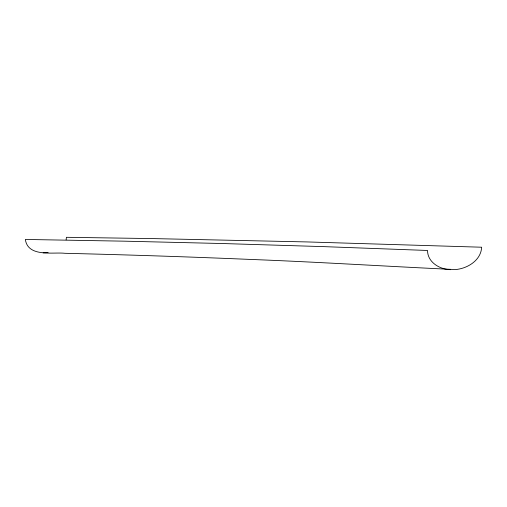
<?xml version="1.0" encoding="UTF-8"?>
<svg xmlns="http://www.w3.org/2000/svg" width="507" height="507" viewBox="0 0 507 507"><rect width="100%" height="100%" fill="white"/><g stroke="black" fill="none" stroke-linecap="round" stroke-linejoin="round"><path stroke-width="0.76" d="M66.119 239.836L66.411 237.301L152.784 238.588L307.172 241.934L481.65 247.22C481.023 260.325 467.479 268.583 455.495 269.559C386.98 266.416 318.447 262.018 249.881 259.407C188.236 256.815 126.566 254.78 64.883 253.297C53.102 251.941 27.879 257.505 25.35 239.456L124.05 241.167L222.345 243.525L324.518 246.656L427.547 250.471C427.471 262.271 439.873 269.528 450.546 269.673M48.127 252.594L43.152 252.797"/></g></svg>
